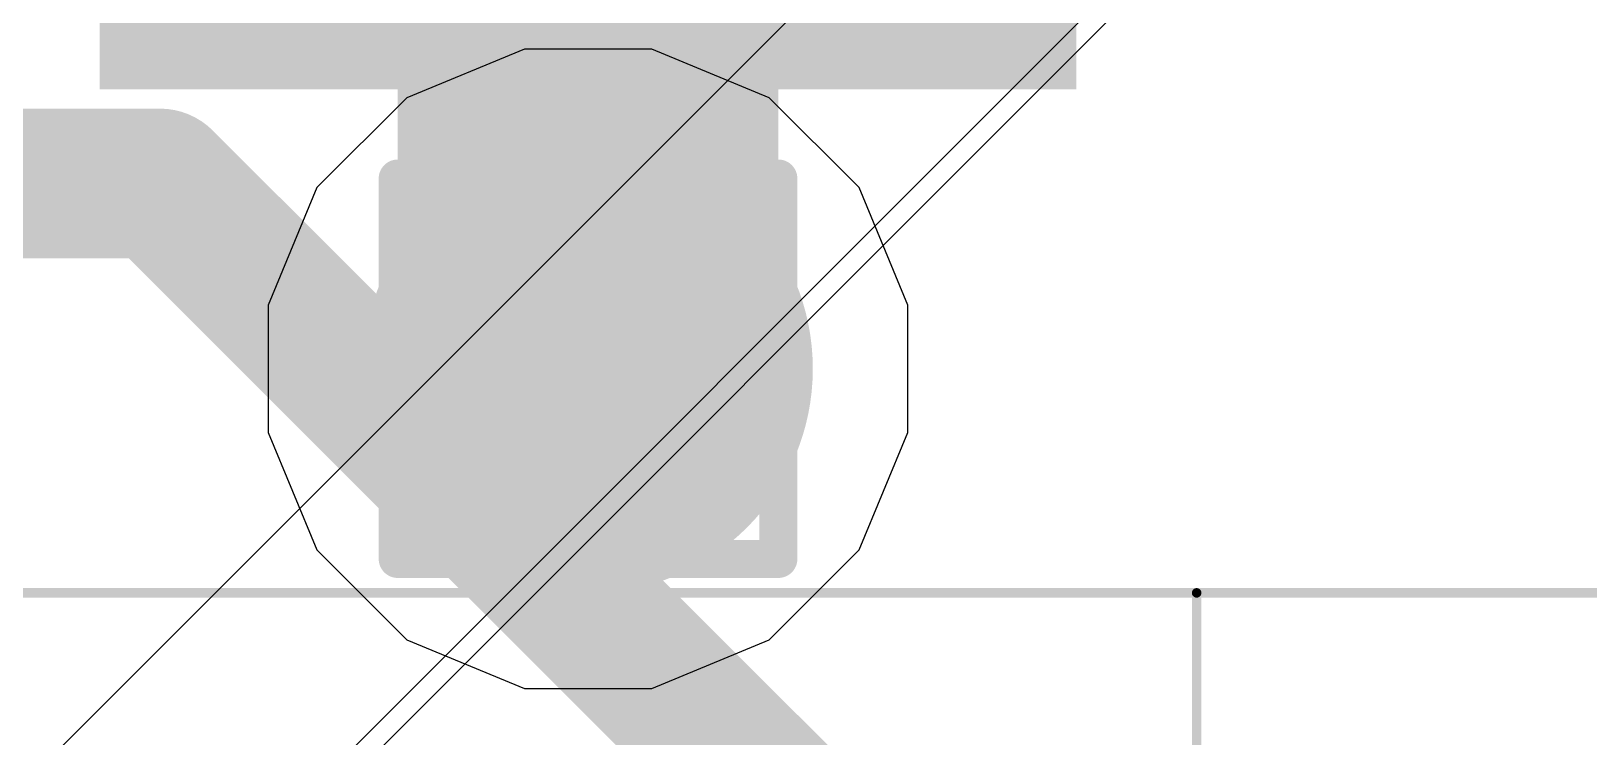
# Model space of a CAD drawing. Header units: inches. Extents: x -6 to 5433, y -4 to 5447.
# Drawn here: x 23.615 to 25.694, y 31.103 to 32.045 of the extents above; entities that cross this region are included whole.
import ezdxf

# ---------------------------------------------------------------- set-up
doc = ezdxf.new("R2010")
doc.units = ezdxf.units.IN
for name, color, linetype in [('Bottom Layer', 5, 'Continuous'), ('Bottom Solder', 6, 'Continuous'), ('Drill Drawing', 1, 'Continuous'), ('Ground', 16, 'Continuous'), ('Mechanical 4', 56, 'Continuous'), ('Power', 76, 'Continuous'), ('Top Layer', 1, 'Continuous'), ('Top Overlay', 2, 'Continuous'), ('Top Solder', 216, 'Continuous'), ('Via Holes', 16, 'Continuous')]:
    doc.layers.add(name, color=color, linetype=linetype)

msp = doc.modelspace()

# ---------------------------------------------------------------- hatches: boundary and pattern name
at = {"layer": 'Bottom Layer'}
h = msp.add_hatch(color=5, dxfattribs=at)
edge = h.paths.add_edge_path()
edge.add_arc((24.3581, 31.5943), 0.3, 0, 360)
at = {"layer": 'Bottom Solder'}
msp.add_hatch(color=6, dxfattribs=at).paths.add_polyline_path([(25.0097, 34.3707), (25.0097, 31.9674), (23.7065, 31.9674), (23.7065, 34.3707)])
at = {"layer": 'Ground'}
h = msp.add_hatch(color=16, dxfattribs=at)
edge = h.paths.add_edge_path()
edge.add_arc((24.3581, 31.5943), 0.3, 0, 360)
at = {"layer": 'Power'}
h = msp.add_hatch(color=76, dxfattribs=at)
edge = h.paths.add_edge_path()
edge.add_arc((24.3581, 31.5943), 0.3, 0, 360)
at = {"layer": 'Top Layer'}
h = msp.add_hatch(color=1, dxfattribs=at)
edge = h.paths.add_edge_path()
edge.add_arc((24.3581, 31.5943), 0.3, 0, 360)
at = {"layer": 'Via Holes'}
h = msp.add_hatch(color=7, dxfattribs=at)
edge = h.paths.add_edge_path()
edge.add_arc((24.3581, 31.5943), 0.15, 0, 360)

# ---------------------------------------------------------------- linework, layer by layer
at = {"layer": 'Bottom Layer'}
msp.add_lwpolyline([(24.3581, 31.5943, 0.508, 0.508, 0), (24.3581, 33.169, 0.508, 0.508, 0)], format="xyseb", dxfattribs=at)
msp.add_lwpolyline([(24.2311, 31.5943, 0.254, 0.254, 1), (24.4851, 31.5943, 0.254, 0.254, 1)], format="xyseb", close=True, dxfattribs=at)
at = {"layer": 'Bottom Solder'}
for p in [(12.4845, 19.9035), (13.1545, 20.1452)]:
    msp.add_line(p, (5432.8521, 5447.4931), dxfattribs=at)
at = {"layer": 'Drill Drawing'}
for points in [[(24.1041, 31.8483, 0.0508, 0.0508, 0), (24.6121, 31.8483, 0.0508, 0.0508, 0)], [(24.1041, 31.3403, 0.0508, 0.0508, 0), (24.1041, 31.8483, 0.0508, 0.0508, 0)], [(24.6121, 31.3403, 0.0508, 0.0508, 0), (24.6121, 31.8483, 0.0508, 0.0508, 0)], [(24.2057, 31.7467, 0.0508, 0.0508, 0), (24.5105, 31.7467, 0.0508, 0.0508, 0)], [(24.2057, 31.4419, 0.0508, 0.0508, 0), (24.2057, 31.7467, 0.0508, 0.0508, 0)], [(24.5105, 31.4419, 0.0508, 0.0508, 0), (24.5105, 31.7467, 0.0508, 0.0508, 0)], [(24.2057, 31.4419, 0.0508, 0.0508, 0), (24.5105, 31.4419, 0.0508, 0.0508, 0)], [(24.1041, 31.3403, 0.0508, 0.0508, 0), (24.6121, 31.3403, 0.0508, 0.0508, 0)]]:
    msp.add_lwpolyline(points, format="xyseb", dxfattribs=at)
for points in [[(24.0914, 31.8483, 0.0254, 0.0254, 1), (24.1168, 31.8483, 0.0254, 0.0254, 1)], [(24.0914, 31.8483, 0.0254, 0.0254, 1), (24.1168, 31.8483, 0.0254, 0.0254, 1)], [(24.5994, 31.8483, 0.0254, 0.0254, 1), (24.6248, 31.8483, 0.0254, 0.0254, 1)], [(24.5994, 31.8483, 0.0254, 0.0254, 1), (24.6248, 31.8483, 0.0254, 0.0254, 1)], [(24.193, 31.7467, 0.0254, 0.0254, 1), (24.2184, 31.7467, 0.0254, 0.0254, 1)], [(24.193, 31.7467, 0.0254, 0.0254, 1), (24.2184, 31.7467, 0.0254, 0.0254, 1)], [(24.4978, 31.7467, 0.0254, 0.0254, 1), (24.5232, 31.7467, 0.0254, 0.0254, 1)], [(24.4978, 31.7467, 0.0254, 0.0254, 1), (24.5232, 31.7467, 0.0254, 0.0254, 1)], [(24.193, 31.4419, 0.0254, 0.0254, 1), (24.2184, 31.4419, 0.0254, 0.0254, 1)], [(24.193, 31.4419, 0.0254, 0.0254, 1), (24.2184, 31.4419, 0.0254, 0.0254, 1)], [(24.4978, 31.4419, 0.0254, 0.0254, 1), (24.5232, 31.4419, 0.0254, 0.0254, 1)], [(24.4978, 31.4419, 0.0254, 0.0254, 1), (24.5232, 31.4419, 0.0254, 0.0254, 1)], [(24.0914, 31.3403, 0.0254, 0.0254, 1), (24.1168, 31.3403, 0.0254, 0.0254, 1)], [(24.0914, 31.3403, 0.0254, 0.0254, 1), (24.1168, 31.3403, 0.0254, 0.0254, 1)], [(24.5994, 31.3403, 0.0254, 0.0254, 1), (24.6248, 31.3403, 0.0254, 0.0254, 1)], [(24.5994, 31.3403, 0.0254, 0.0254, 1), (24.6248, 31.3403, 0.0254, 0.0254, 1)]]:
    msp.add_lwpolyline(points, format="xyseb", close=True, dxfattribs=at)
at = {"layer": 'Mechanical 4'}
for points in [[(4.3524, 31.2949, 0.0127, 0.0127, 0), (26.1425, 31.2949, 0.0127, 0.0127, 0)], [(25.1704, 31.067, 0.0127, 0.0127, 0), (25.1704, 31.2949, 0.0127, 0.0127, 0)]]:
    msp.add_lwpolyline(points, format="xyseb", dxfattribs=at)
msp.add_lwpolyline([(25.1672, 31.2949, 0.00635, 0.00635, 1), (25.1736, 31.2949, 0.00635, 0.00635, 1)], format="xyseb", close=True, dxfattribs=at)
at = {"layer": 'Power'}
for p, q in [((24.2732, 32.0213), (24.1163, 31.9563)), ((24.4431, 32.0213), (24.2732, 32.0213)), ((24.6, 31.9563), (24.4431, 32.0213)), ((24.1163, 31.9563), (23.9962, 31.8362)), ((24.7201, 31.8362), (24.6, 31.9563)), ((23.9962, 31.8362), (23.9311, 31.6792)), ((24.7851, 31.6792), (24.7201, 31.8362)), ((23.9311, 31.6792), (23.9311, 31.5093)), ((24.7851, 31.5093), (24.7851, 31.6792)), ((23.9311, 31.5093), (23.9962, 31.3524)), ((24.7201, 31.3524), (24.7851, 31.5093)), ((23.9962, 31.3524), (24.1163, 31.2323)), ((24.6, 31.2323), (24.7201, 31.3524)), ((24.1163, 31.2323), (24.2732, 31.1673)), ((24.4431, 31.1673), (24.6, 31.2323)), ((24.2732, 31.1673), (24.4431, 31.1673))]:
    msp.add_line(p, q, dxfattribs=at)
at = {"layer": 'Top Overlay'}
for points in [[(23.1106, 31.8417, 0.2, 0.2, 0), (23.7866, 31.8417, 0.2, 0.2, 0)], [(23.7866, 31.8417, 0.2, 0.2, 0), (25.3106, 30.3177, 0.2, 0.2, 0)]]:
    msp.add_lwpolyline(points, format="xyseb", dxfattribs=at)
msp.add_lwpolyline([(23.7366, 31.8417, 0.1, 0.1, 1), (23.8366, 31.8417, 0.1, 0.1, 1)], format="xyseb", close=True, dxfattribs=at)
msp.add_lwpolyline([(23.7366, 31.8417, 0.1, 0.1, 1), (23.8366, 31.8417, 0.1, 0.1, 1)], format="xyseb", close=True, dxfattribs=at)
at = {"layer": 'Top Solder'}
msp.add_line((-1.791, 5.2156), (5432.8521, 5447.4931), dxfattribs=at)

doc.saveas('drawing.dxf')
